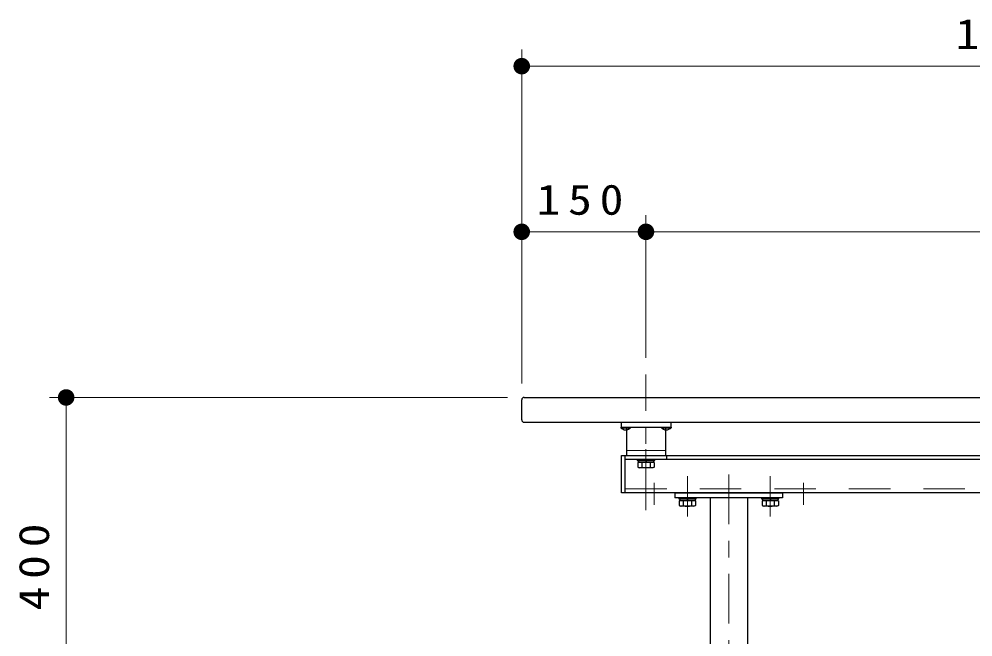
# Model space of a CAD drawing. Units: millimetres on the paper, scale 1:20. Extents: x -385 to 0, y 0 to 267.
# Drawn here: x -318.8 to -261.2, y 122 to 159.3 of the extents above; entities that cross this region are included whole.
import ezdxf

# ---------------------------------------------------------------- set-up
doc = ezdxf.new("R2010")
doc.units = ezdxf.units.MM
doc.linetypes.add('USER1', pattern=[4.5, 2.5, -2])
doc.linetypes.add('USER2', pattern=[6, 3, -1, 1, -1])
doc.layers.add('1_20', color=7, linetype='Continuous', lineweight=25)
doc.styles.add('ＭＳ ゴシック', font='')
doc.styles.get('ＭＳ ゴシック').set_extended_font_data('MS Gothic')

# ---------------------------------------------------------------- blocks, each defined once
blk = doc.blocks.new('filled_dot')
at = {"color": 0, "linetype": 'Continuous', "lineweight": -2, "const_width": 1.25}
blk.add_lwpolyline([(-0.625, 0, 1), (0.625, 0, 1)], format="xyb", close=True, dxfattribs=at)

msp = doc.modelspace()

# ---------------------------------------------------------------- linework, layer by layer
at = {"layer": '1_20', "lineweight": 13}
for p, q in [((-288.425, 137.29), (-288.425, 157.44)), ((-288.425, 156.44), (-228.425, 156.44)), ((-280.925, 138.834), (-280.925, 147.44)), ((-288.425, 146.44), (-280.925, 146.44)), ((-280.925, 146.44), (-235.925, 146.44)), ((-289.275, 136.44), (-316.925, 136.44)), ((-315.925, 116.44), (-315.925, 136.44))]:
    msp.add_line(p, q, dxfattribs=at)
at = {"layer": '1_20', "linetype": 'USER2', "lineweight": 13}
msp.add_line((-280.925, 129.631), (-280.925, 137.834), dxfattribs=at)
at = {"layer": '1_20'}
for p, q in [((-288.425, 135.09), (-288.425, 136.29)), ((-288.275, 136.44), (-258.425, 136.44)), ((-288.275, 134.94), (-258.425, 134.94)), ((-282.425, 134.94), (-282.425, 134.64)), ((-279.425, 134.94), (-279.425, 134.64)), ((-282.445, 134.64), (-282.445, 134.615)), ((-282.445, 134.64), (-281.855, 134.64)), ((-282.445, 134.615), (-281.855, 134.615)), ((-282.425, 134.64), (-279.425, 134.64)), ((-282.1, 134.64), (-282.1, 132.94)), ((-281.855, 134.64), (-281.855, 134.615)), ((-279.995, 134.64), (-279.995, 134.615)), ((-279.995, 134.64), (-279.405, 134.64)), ((-279.995, 134.615), (-279.405, 134.615)), ((-279.75, 134.64), (-279.75, 132.94)), ((-279.405, 134.64), (-279.405, 134.615)), ((-282.1, 132.94), (-279.75, 132.94)), ((-281.45, 132.715), (-280.4, 132.715)), ((-281.45, 132.715), (-281.45, 132.64)), ((-281.45, 132.64), (-280.4, 132.64)), ((-281.385, 132.64), (-281.385, 132.515)), ((-280.465, 132.64), (-281.385, 132.64)), ((-280.465, 132.515), (-281.385, 132.515)), ((-280.958, 132.64), (-280.925, 132.515)), ((-280.925, 132.64), (-280.891, 132.515)), ((-280.465, 132.64), (-280.465, 132.515)), ((-280.4, 132.64), (-280.4, 132.715)), ((-278.95, 130.39), (-277.9, 130.39)), ((-278.95, 130.39), (-278.95, 130.315)), ((-278.95, 130.315), (-277.9, 130.315)), ((-278.885, 130.315), (-278.885, 130.19)), ((-277.965, 130.315), (-278.885, 130.315)), ((-277.965, 130.19), (-278.885, 130.19)), ((-278.458, 130.315), (-278.425, 130.19)), ((-278.425, 130.315), (-278.391, 130.19)), ((-277.965, 130.315), (-277.965, 130.19)), ((-277.9, 130.315), (-277.9, 130.39)), ((-273.95, 130.39), (-272.9, 130.39)), ((-273.95, 130.39), (-273.95, 130.315)), ((-273.95, 130.315), (-272.9, 130.315)), ((-273.885, 130.315), (-273.885, 130.19)), ((-272.965, 130.315), (-273.885, 130.315)), ((-272.965, 130.19), (-273.885, 130.19)), ((-273.458, 130.315), (-273.425, 130.19)), ((-273.425, 130.315), (-273.391, 130.19)), ((-272.965, 130.315), (-272.965, 130.19)), ((-272.9, 130.315), (-272.9, 130.39))]:
    msp.add_line(p, q, dxfattribs=at)
at = {"layer": '1_20', "linetype": 'USER1', "lineweight": 13}
msp.add_line((-282.1, 133.24), (-279.75, 133.24), dxfattribs=at)
at = {"layer": '1_20', "color": 4, "linetype": 'USER2', "lineweight": 13}
for p, q in [((-280.925, 133.315), (-280.925, 131.974)), ((-280.425, 131.29), (-280.425, 129.949)), ((-278.425, 131.685), (-278.425, 129.247)), ((-275.925, 131.788), (-275.925, 116.44)), ((-275.925, 131.788), (-275.925, 116.44)), ((-273.425, 131.685), (-273.425, 129.247)), ((-271.425, 131.29), (-271.425, 129.949))]:
    msp.add_line(p, q, dxfattribs=at)
at = {"layer": '1_20', "color": 4}
for p, q in [((-282.4, 130.69), (-282.4, 132.94)), ((-282.4, 132.94), (-234.45, 132.94)), ((-282.175, 130.69), (-282.175, 132.94)), ((-282.175, 132.715), (-234.675, 132.715)), ((-279.675, 132.715), (-279.675, 132.94)), ((-234.45, 130.69), (-282.4, 130.69)), ((-279.175, 130.69), (-272.675, 130.69)), ((-279.175, 130.69), (-279.175, 130.39)), ((-272.675, 130.39), (-279.175, 130.39)), ((-277.05, 130.39), (-277.05, 116.94)), ((-274.8, 130.39), (-274.8, 116.94)), ((-272.675, 130.69), (-272.675, 130.39))]:
    msp.add_line(p, q, dxfattribs=at)
at = {"layer": '1_20', "color": 131}
for p, q in [((-281.416, 132.515), (-281.416, 132.24)), ((-280.434, 132.515), (-281.416, 132.515)), ((-281.17, 132.515), (-281.17, 132.24)), ((-280.679, 132.515), (-280.679, 132.24)), ((-280.434, 132.515), (-280.434, 132.24)), ((-281.416, 132.24), (-281.337, 132.195)), ((-280.512, 132.195), (-281.337, 132.195)), ((-280.434, 132.24), (-280.512, 132.195)), ((-278.916, 130.19), (-278.916, 129.915)), ((-277.934, 130.19), (-278.916, 130.19)), ((-278.67, 130.19), (-278.67, 129.915)), ((-278.179, 130.19), (-278.179, 129.915)), ((-277.934, 130.19), (-277.934, 129.915)), ((-273.916, 130.19), (-273.916, 129.915)), ((-272.934, 130.19), (-273.916, 130.19)), ((-273.67, 130.19), (-273.67, 129.915)), ((-273.179, 130.19), (-273.179, 129.915)), ((-272.934, 130.19), (-272.934, 129.915)), ((-278.916, 129.915), (-278.837, 129.87)), ((-278.012, 129.87), (-278.837, 129.87)), ((-277.934, 129.915), (-278.012, 129.87)), ((-273.916, 129.915), (-273.837, 129.87)), ((-273.012, 129.87), (-273.837, 129.87)), ((-272.934, 129.915), (-273.012, 129.87))]:
    msp.add_line(p, q, dxfattribs=at)
at = {"layer": '1_20', "color": 4, "linetype": 'USER1', "lineweight": 13}
msp.add_line((-234.675, 130.915), (-282.175, 130.915), dxfattribs=at)
at = {"layer": '1_20'}
for centre, radius, start, end in [((-288.275, 136.29), 0.15, 90, 180), ((-288.275, 135.09), 0.15, 180, 270), ((-282.15, 134.885), 0.4, 222.43594, 317.56406), ((-279.7, 134.885), 0.4, 222.43594, 317.56406)]:
    msp.add_arc(centre, radius, start, end, dxfattribs=at)
at = {"layer": '1_20', "color": 131}
for centre, radius, start, end in [((-281.293, 132.453), 0.245, 240.00001, 299.99999), ((-280.925, 132.884), 0.689, 249.136, 290.864), ((-280.557, 132.453), 0.245, 240.00001, 299.99999), ((-278.793, 130.128), 0.245, 240.00001, 299.99999), ((-278.425, 130.559), 0.689, 249.136, 290.864), ((-278.057, 130.128), 0.245, 240.00001, 299.99999), ((-273.793, 130.128), 0.245, 240.00001, 299.99999), ((-273.425, 130.559), 0.689, 249.136, 290.864), ((-273.057, 130.128), 0.245, 240.00001, 299.99999)]:
    msp.add_arc(centre, radius, start, end, dxfattribs=at)

# ---------------------------------------------------------------- block references
at = {"layer": '1_20', "lineweight": 13, "xscale": 0.4, "yscale": 0.4}
for p in [(-288.425, 156.44), (-288.425, 146.44), (-280.925, 146.44)]:
    msp.add_blockref('filled_dot', p, dxfattribs=at)
for p, rotation in [((-280.925, 146.44), 180), ((-315.925, 136.44), 270)]:
    msp.add_blockref('filled_dot', p, dxfattribs=dict(at, rotation=rotation))

# ---------------------------------------------------------------- texts
at = {"layer": '1_20', "char_height": 1.833, "attachment_point": 8, "style": 'ＭＳ ゴシック'}
for s, insert in [('\\T1.33;\\W1.15;1200', (-258.425, 157.44)), ('\\T1.33;\\W1.15;150', (-284.675, 147.44))]:
    msp.add_mtext(s, dxfattribs=dict(at, insert=insert))
at = {"layer": '1_20', "insert": (-316.925, 126.44), "char_height": 1.833, "attachment_point": 8, "rotation": 90, "style": 'ＭＳ ゴシック'}
msp.add_mtext('\\T1.33;\\W1.15;400', dxfattribs=at)

doc.saveas('drawing.dxf')
